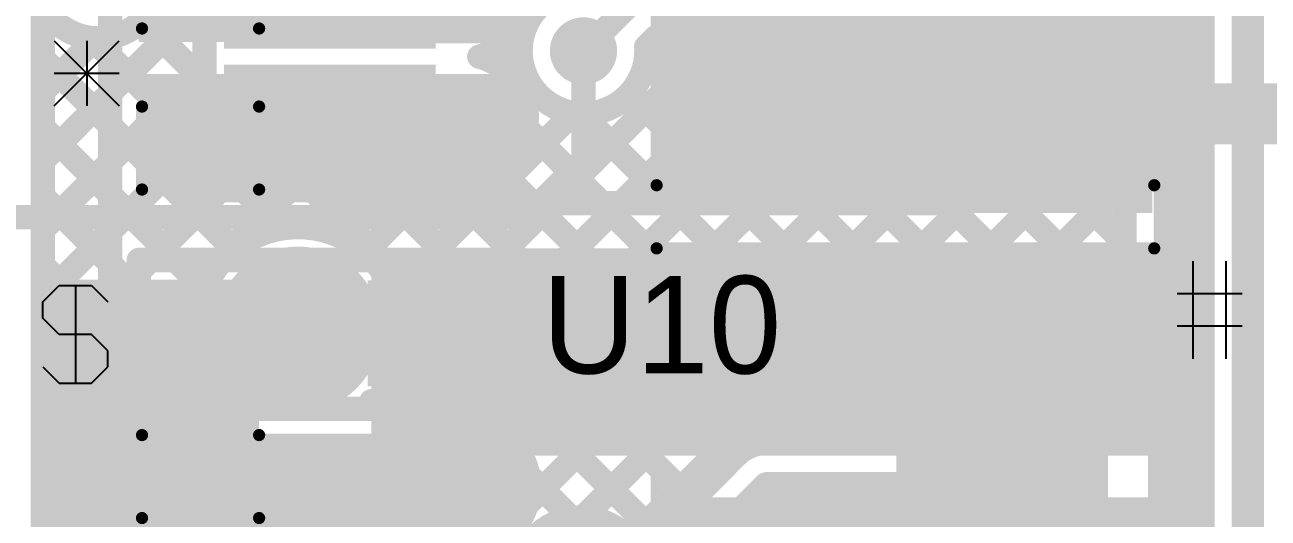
# Model space of a CAD drawing. Header units: millimetres. Extents: x 0.78 to 3.29, y 2.96 to 5.31.
# Drawn here: x 2.093 to 2.603, y 4.528 to 4.73 of the extents above; entities that cross this region are included whole.
import ezdxf

# ---------------------------------------------------------------- set-up
doc = ezdxf.new("R2010")
doc.units = ezdxf.units.MM
doc.header["$MEASUREMENT"] = 0
for name, color, linetype in [('BottomLayer', 5, 'Continuous'), ('BottomOverlay', 54, 'Continuous'), ('BottomPaste', 16, 'Continuous'), ('BottomSolder', 6, 'Continuous'), ('MultiLayer', 9, 'Continuous'), ('TopLayer', 1, 'Continuous'), ('TopOverlay', 2, 'Continuous'), ('TopPaste', 8, 'Continuous'), ('TopSolder', 216, 'Continuous'), ('ViaHoleLayer', 16, 'Continuous')]:
    doc.layers.add(name, color=color, linetype=linetype)

# ---------------------------------------------------------------- blocks, each defined once
blk = doc.blocks.new('R__1218_B_1')
at = {"layer": 'BottomLayer'}
for points in [[(-0.07913, -0.09488), (-0.03622, -0.09488), (-0.07913, 0.09488), (-0.03622, 0.09488)], [(0.03622, -0.09488), (0.07913, -0.09488), (0.03622, 0.09488), (0.07913, 0.09488)]]:
    blk.add_solid(points, dxfattribs=at)
at = {"layer": 'BottomOverlay', "const_width": 0.005}
for points in [[(0.087, 0.102), (-0.087, 0.102)], [(-0.087, -0.102), (-0.087, 0.102)], [(0.087, -0.102), (0.087, 0.102)], [(0.087, -0.102), (-0.087, -0.102)]]:
    blk.add_lwpolyline(points, dxfattribs=at)
at = {"layer": 'BottomOverlay', "const_width": 0.0025}
for points in [[(-0.08825, 0.102, 1), (-0.08575, 0.102, 1)], [(-0.08825, 0.102, 1), (-0.08575, 0.102, 1)], [(0.08575, 0.102, 1), (0.08825, 0.102, 1)], [(0.08575, 0.102, 1), (0.08825, 0.102, 1)], [(-0.08825, -0.102, 1), (-0.08575, -0.102, 1)], [(-0.08825, -0.102, 1), (-0.08575, -0.102, 1)], [(0.08575, -0.102, 1), (0.08825, -0.102, 1)], [(0.08575, -0.102, 1), (0.08825, -0.102, 1)]]:
    blk.add_lwpolyline(points, format="xyb", close=True, dxfattribs=at)
at = {"layer": 'BottomPaste'}
for points in [[(-0.07913, -0.09488), (-0.03622, -0.09488), (-0.07913, 0.09488), (-0.03622, 0.09488)], [(0.03622, -0.09488), (0.07913, -0.09488), (0.03622, 0.09488), (0.07913, 0.09488)]]:
    blk.add_solid(points, dxfattribs=at)
at = {"layer": 'BottomSolder'}
for points in [[(-0.08313, -0.09888), (-0.03222, -0.09888), (-0.08313, 0.09888), (-0.03222, 0.09888)], [(0.03222, -0.09888), (0.08313, -0.09888), (0.03222, 0.09888), (0.08313, 0.09888)]]:
    blk.add_solid(points, dxfattribs=at)
blk = doc.blocks.new('R__1218_B_2')
at = {"layer": 'BottomLayer'}
for points in [[(-0.07913, -0.09488), (-0.03622, -0.09488), (-0.07913, 0.09488), (-0.03622, 0.09488)], [(0.03622, -0.09488), (0.07913, -0.09488), (0.03622, 0.09488), (0.07913, 0.09488)]]:
    blk.add_solid(points, dxfattribs=at)
at = {"layer": 'BottomOverlay', "const_width": 0.005}
for points in [[(0.087, 0.102), (-0.087, 0.102)], [(-0.087, -0.102), (-0.087, 0.102)], [(0.087, -0.102), (0.087, 0.102)], [(0.087, -0.102), (-0.087, -0.102)]]:
    blk.add_lwpolyline(points, dxfattribs=at)
at = {"layer": 'BottomOverlay', "const_width": 0.0025}
for points in [[(-0.08825, 0.102, 1), (-0.08575, 0.102, 1)], [(-0.08825, 0.102, 1), (-0.08575, 0.102, 1)], [(0.08575, 0.102, 1), (0.08825, 0.102, 1)], [(0.08575, 0.102, 1), (0.08825, 0.102, 1)], [(-0.08825, -0.102, 1), (-0.08575, -0.102, 1)], [(-0.08825, -0.102, 1), (-0.08575, -0.102, 1)], [(0.08575, -0.102, 1), (0.08825, -0.102, 1)], [(0.08575, -0.102, 1), (0.08825, -0.102, 1)]]:
    blk.add_lwpolyline(points, format="xyb", close=True, dxfattribs=at)
at = {"layer": 'BottomPaste'}
for points in [[(-0.07913, -0.09488), (-0.03622, -0.09488), (-0.07913, 0.09488), (-0.03622, 0.09488)], [(0.03622, -0.09488), (0.07913, -0.09488), (0.03622, 0.09488), (0.07913, 0.09488)]]:
    blk.add_solid(points, dxfattribs=at)
at = {"layer": 'BottomSolder'}
for points in [[(-0.08313, -0.09888), (-0.03222, -0.09888), (-0.08313, 0.09888), (-0.03222, 0.09888)], [(0.03222, -0.09888), (0.08313, -0.09888), (0.03222, 0.09888), (0.08313, 0.09888)]]:
    blk.add_solid(points, dxfattribs=at)
blk = doc.blocks.new('MM3Z3V3B_B_20')
at = {"layer": 'BottomLayer'}
for points in [[(-0.06201, -0.01772), (-0.02657, -0.01772), (-0.06201, 0.01772), (-0.02657, 0.01772)], [(0.02657, -0.01772), (0.06201, -0.01772), (0.02657, 0.01772), (0.06201, 0.01772)]]:
    blk.add_solid(points, dxfattribs=at)
at = {"layer": 'BottomOverlay', "const_width": 0.01}
for points in [[(-0.07129, 0.03), (0.06471, 0.03)], [(-0.07129, -0.031), (-0.07129, 0.03)], [(-0.07129, -0.031), (0.06471, -0.031)]]:
    blk.add_lwpolyline(points, dxfattribs=at)
at = {"layer": 'BottomOverlay', "const_width": 0.005}
for points in [[(-0.07379, 0.03, 1), (-0.06879, 0.03, 1)], [(-0.07379, 0.03, 1), (-0.06879, 0.03, 1)], [(0.06221, 0.03, 1), (0.06721, 0.03, 1)], [(-0.07379, -0.031, 1), (-0.06879, -0.031, 1)], [(-0.07379, -0.031, 1), (-0.06879, -0.031, 1)], [(0.06221, -0.031, 1), (0.06721, -0.031, 1)]]:
    blk.add_lwpolyline(points, format="xyb", close=True, dxfattribs=at)
at = {"layer": 'BottomOverlay'}
for points in [[(0.05471, 0.022), (0.08471, 0.022), (0.05471, 0.035), (0.08471, 0.035)], [(0.06671, -0.027), (0.08471, -0.027), (0.06671, 0.032), (0.08471, 0.032)], [(0.05471, -0.036), (0.08471, -0.036), (0.05471, -0.022), (0.08471, -0.022)]]:
    blk.add_solid(points, dxfattribs=at)
at = {"layer": 'BottomPaste'}
for points in [[(-0.06201, -0.01772), (-0.02657, -0.01772), (-0.06201, 0.01772), (-0.02657, 0.01772)], [(0.02657, -0.01772), (0.06201, -0.01772), (0.02657, 0.01772), (0.06201, 0.01772)]]:
    blk.add_solid(points, dxfattribs=at)
at = {"layer": 'BottomSolder'}
for points in [[(-0.06601, -0.02172), (-0.02257, -0.02172), (-0.06601, 0.02172), (-0.02257, 0.02172)], [(0.02257, -0.02172), (0.06601, -0.02172), (0.02257, 0.02172), (0.06601, 0.02172)]]:
    blk.add_solid(points, dxfattribs=at)
blk = doc.blocks.new('R__0603_B_23')
at = {"layer": 'BottomLayer'}
for points in [[(-0.045, 0.0175), (-0.045, -0.0175), (-0.015, 0.0175), (-0.015, -0.0175)], [(0.015, 0.0175), (0.015, -0.0175), (0.045, 0.0175), (0.045, -0.0175)]]:
    blk.add_solid(points, dxfattribs=at)
at = {"layer": 'BottomOverlay', "const_width": 0.005}
for points in [[(-0.05, 0.024), (-0.016, 0.024)], [(-0.05, 0.024), (-0.05, -0.024)], [(0.016, 0.024), (0.05, 0.024)], [(0.05, 0.024), (0.05, -0.024)], [(-0.05, -0.024), (-0.016, -0.024)], [(0.016, -0.024), (0.05, -0.024)]]:
    blk.add_lwpolyline(points, dxfattribs=at)
at = {"layer": 'BottomOverlay', "const_width": 0.0025}
for points in [[(-0.05125, 0.024, 1), (-0.04875, 0.024, 1)], [(-0.05125, 0.024, 1), (-0.04875, 0.024, 1)], [(-0.01725, 0.024, 1), (-0.01475, 0.024, 1)], [(0.01475, 0.024, 1), (0.01725, 0.024, 1)], [(0.04875, 0.024, 1), (0.05125, 0.024, 1)], [(0.04875, 0.024, 1), (0.05125, 0.024, 1)], [(-0.05125, -0.024, 1), (-0.04875, -0.024, 1)], [(-0.05125, -0.024, 1), (-0.04875, -0.024, 1)], [(-0.01725, -0.024, 1), (-0.01475, -0.024, 1)], [(0.01475, -0.024, 1), (0.01725, -0.024, 1)], [(0.04875, -0.024, 1), (0.05125, -0.024, 1)], [(0.04875, -0.024, 1), (0.05125, -0.024, 1)]]:
    blk.add_lwpolyline(points, format="xyb", close=True, dxfattribs=at)
at = {"layer": 'BottomPaste'}
for points in [[(-0.045, 0.0175), (-0.045, -0.0175), (-0.015, 0.0175), (-0.015, -0.0175)], [(0.015, 0.0175), (0.015, -0.0175), (0.045, 0.0175), (0.045, -0.0175)]]:
    blk.add_solid(points, dxfattribs=at)
at = {"layer": 'BottomSolder'}
for points in [[(-0.049, 0.0215), (-0.049, -0.0215), (-0.011, 0.0215), (-0.011, -0.0215)], [(0.011, 0.0215), (0.011, -0.0215), (0.049, 0.0215), (0.049, -0.0215)]]:
    blk.add_solid(points, dxfattribs=at)
blk = doc.blocks.new('S______34')
at = {"layer": 'TopLayer', "const_width": 0.03}
blk.add_lwpolyline([(-0.015, 0, 1), (0.015, 0, 1)], format="xyb", close=True, dxfattribs=at)
at = {"layer": 'TopPaste', "const_width": 0.03}
blk.add_lwpolyline([(-0.015, 0, 1), (0.015, 0, 1)], format="xyb", close=True, dxfattribs=at)
at = {"layer": 'TopSolder', "const_width": 0.034}
blk.add_lwpolyline([(-0.017, 0, 1), (0.017, 0, 1)], format="xyb", close=True, dxfattribs=at)
blk = doc.blocks.new('PS2801C_1_F3_A_45')
at = {"layer": 'TopLayer'}
for points in [[(-0.03937, -0.01772), (0.03937, -0.01772), (-0.03937, 0.01772), (0.03937, 0.01772)], [(0.23622, -0.01772), (0.31496, -0.01772), (0.23622, 0.01772), (0.31496, 0.01772)], [(-0.03937, -0.06772), (0.03937, -0.06772), (-0.03937, -0.03228), (0.03937, -0.03228)], [(0.23622, -0.06772), (0.31496, -0.06772), (0.23622, -0.03228), (0.31496, -0.03228)]]:
    blk.add_solid(points, dxfattribs=at)
at = {"layer": 'TopOverlay', "const_width": 0.01}
for points in [[(0.017, 0.035), (0.259, 0.035)], [(0.017, -0.085), (0.259, -0.085)]]:
    blk.add_lwpolyline(points, dxfattribs=at)
at = {"layer": 'TopOverlay'}
for points, const_width in [([(0.0145, 0.035, 1), (0.0195, 0.035, 1)], 0.005), ([(0.2565, 0.035, 1), (0.2615, 0.035, 1)], 0.005), ([(-0.05494, -0.00121, 1), (-0.06909, -0.00121, 1)], 0.01575), ([(-0.07302, -0.00121, 1), (-0.06515, -0.00121, 1)], 0.00787), ([(-0.05888, -0.00121, 1), (-0.05101, -0.00121, 1)], 0.00787), ([(0.0145, -0.085, 1), (0.0195, -0.085, 1)], 0.005), ([(0.2565, -0.085, 1), (0.2615, -0.085, 1)], 0.005)]:
    blk.add_lwpolyline(points, format="xyb", close=True, dxfattribs=dict(at, const_width=const_width))
at = {"layer": 'TopPaste'}
for points in [[(-0.03937, -0.01772), (0.03937, -0.01772), (-0.03937, 0.01772), (0.03937, 0.01772)], [(0.23622, -0.01772), (0.31496, -0.01772), (0.23622, 0.01772), (0.31496, 0.01772)], [(-0.03937, -0.06772), (0.03937, -0.06772), (-0.03937, -0.03228), (0.03937, -0.03228)], [(0.23622, -0.06772), (0.31496, -0.06772), (0.23622, -0.03228), (0.31496, -0.03228)]]:
    blk.add_solid(points, dxfattribs=at)
at = {"layer": 'TopSolder'}
for points in [[(-0.04337, -0.02172), (0.04337, -0.02172), (-0.04337, 0.02172), (0.04337, 0.02172)], [(0.23222, -0.02172), (0.31896, -0.02172), (0.23222, 0.02172), (0.31896, 0.02172)], [(-0.04337, -0.07172), (0.04337, -0.07172), (-0.04337, -0.02828), (0.04337, -0.02828)], [(0.23222, -0.07172), (0.31896, -0.07172), (0.23222, -0.02828), (0.31896, -0.02828)]]:
    blk.add_solid(points, dxfattribs=at)
blk = doc.blocks.new('PS2801C_1_F3_A_46')
at = {"layer": 'TopLayer'}
for points in [[(-0.03937, -0.01772), (0.03937, -0.01772), (-0.03937, 0.01772), (0.03937, 0.01772)], [(0.23622, -0.01772), (0.31496, -0.01772), (0.23622, 0.01772), (0.31496, 0.01772)], [(-0.03937, -0.06772), (0.03937, -0.06772), (-0.03937, -0.03228), (0.03937, -0.03228)], [(0.23622, -0.06772), (0.31496, -0.06772), (0.23622, -0.03228), (0.31496, -0.03228)]]:
    blk.add_solid(points, dxfattribs=at)
at = {"layer": 'TopOverlay', "const_width": 0.01}
for points in [[(0.017, 0.035), (0.259, 0.035)], [(0.017, -0.085), (0.259, -0.085)]]:
    blk.add_lwpolyline(points, dxfattribs=at)
at = {"layer": 'TopOverlay'}
for points, const_width in [([(0.0145, 0.035, 1), (0.0195, 0.035, 1)], 0.005), ([(0.2565, 0.035, 1), (0.2615, 0.035, 1)], 0.005), ([(-0.05494, 0.00013, 1), (-0.06909, 0.00013, 1)], 0.01575), ([(-0.07302, 0.00013, 1), (-0.06515, 0.00013, 1)], 0.00787), ([(-0.05888, 0.00013, 1), (-0.05101, 0.00013, 1)], 0.00787), ([(0.0145, -0.085, 1), (0.0195, -0.085, 1)], 0.005), ([(0.2565, -0.085, 1), (0.2615, -0.085, 1)], 0.005)]:
    blk.add_lwpolyline(points, format="xyb", close=True, dxfattribs=dict(at, const_width=const_width))
at = {"layer": 'TopPaste'}
for points in [[(-0.03937, -0.01772), (0.03937, -0.01772), (-0.03937, 0.01772), (0.03937, 0.01772)], [(0.23622, -0.01772), (0.31496, -0.01772), (0.23622, 0.01772), (0.31496, 0.01772)], [(-0.03937, -0.06772), (0.03937, -0.06772), (-0.03937, -0.03228), (0.03937, -0.03228)], [(0.23622, -0.06772), (0.31496, -0.06772), (0.23622, -0.03228), (0.31496, -0.03228)]]:
    blk.add_solid(points, dxfattribs=at)
at = {"layer": 'TopSolder'}
for points in [[(-0.04337, -0.02172), (0.04337, -0.02172), (-0.04337, 0.02172), (0.04337, 0.02172)], [(0.23222, -0.02172), (0.31896, -0.02172), (0.23222, 0.02172), (0.31896, 0.02172)], [(-0.04337, -0.07172), (0.04337, -0.07172), (-0.04337, -0.02828), (0.04337, -0.02828)], [(0.23222, -0.07172), (0.31896, -0.07172), (0.23222, -0.02828), (0.31896, -0.02828)]]:
    blk.add_solid(points, dxfattribs=at)
blk = doc.blocks.new('R__0603_B_74')
at = {"layer": 'BottomLayer'}
for points in [[(-0.045, 0.0175), (-0.045, -0.0175), (-0.015, 0.0175), (-0.015, -0.0175)], [(0.015, 0.0175), (0.015, -0.0175), (0.045, 0.0175), (0.045, -0.0175)]]:
    blk.add_solid(points, dxfattribs=at)
at = {"layer": 'BottomOverlay', "const_width": 0.005}
for points in [[(-0.05, 0.024), (-0.016, 0.024)], [(-0.05, 0.024), (-0.05, -0.024)], [(0.016, 0.024), (0.05, 0.024)], [(0.05, 0.024), (0.05, -0.024)], [(-0.05, -0.024), (-0.016, -0.024)], [(0.016, -0.024), (0.05, -0.024)]]:
    blk.add_lwpolyline(points, dxfattribs=at)
at = {"layer": 'BottomOverlay', "const_width": 0.0025}
for points in [[(-0.05125, 0.024, 1), (-0.04875, 0.024, 1)], [(-0.05125, 0.024, 1), (-0.04875, 0.024, 1)], [(-0.01725, 0.024, 1), (-0.01475, 0.024, 1)], [(0.01475, 0.024, 1), (0.01725, 0.024, 1)], [(0.04875, 0.024, 1), (0.05125, 0.024, 1)], [(0.04875, 0.024, 1), (0.05125, 0.024, 1)], [(-0.05125, -0.024, 1), (-0.04875, -0.024, 1)], [(-0.05125, -0.024, 1), (-0.04875, -0.024, 1)], [(-0.01725, -0.024, 1), (-0.01475, -0.024, 1)], [(0.01475, -0.024, 1), (0.01725, -0.024, 1)], [(0.04875, -0.024, 1), (0.05125, -0.024, 1)], [(0.04875, -0.024, 1), (0.05125, -0.024, 1)]]:
    blk.add_lwpolyline(points, format="xyb", close=True, dxfattribs=at)
at = {"layer": 'BottomPaste'}
for points in [[(-0.045, 0.0175), (-0.045, -0.0175), (-0.015, 0.0175), (-0.015, -0.0175)], [(0.015, 0.0175), (0.015, -0.0175), (0.045, 0.0175), (0.045, -0.0175)]]:
    blk.add_solid(points, dxfattribs=at)
at = {"layer": 'BottomSolder'}
for points in [[(-0.049, 0.0215), (-0.049, -0.0215), (-0.011, 0.0215), (-0.011, -0.0215)], [(0.011, 0.0215), (0.011, -0.0215), (0.049, 0.0215), (0.049, -0.0215)]]:
    blk.add_solid(points, dxfattribs=at)

msp = doc.modelspace()

# ---------------------------------------------------------------- linework, layer by layer
at = {"layer": 'BottomLayer'}
for points, const_width in [([(2.26611, 4.74181, 1), (2.27989, 4.74181, 1)], 0.01378), ([(2.31511, 4.71918, 1), (2.32889, 4.71918, 1)], 0.01378), ([(2.3195, 4.71918, 1), (2.3245, 4.71918, 1)], 0.005), ([(2.26611, 4.69181, 1), (2.27989, 4.69181, 1)], 0.01378), ([(2.44775, 4.69345, 1), (2.46025, 4.69345, 1)], 0.0125), ([(2.3195, 4.67466, 1), (2.3245, 4.67466, 1)], 0.005), ([(2.3195, 4.67466, 1), (2.3245, 4.67466, 1)], 0.005), ([(2.29584, 4.651, 1), (2.30084, 4.651, 1)], 0.005), ([(2.29584, 4.651, 1), (2.30084, 4.651, 1)], 0.005), ([(2.12925, 4.6035, 1), (2.14175, 4.6035, 1)], 0.0125), ([(2.12925, 4.6035, 1), (2.14175, 4.6035, 1)], 0.0125), ([(2.16046, 4.6035, 1), (2.17296, 4.6035, 1)], 0.0125), ([(2.10403, 4.57828, 1), (2.11653, 4.57828, 1)], 0.0125), ([(2.10403, 4.57828, 1), (2.11653, 4.57828, 1)], 0.0125), ([(2.26711, 4.54062, 1), (2.28089, 4.54062, 1)], 0.01378)]:
    msp.add_lwpolyline(points, format="xyb", close=True, dxfattribs=dict(at, const_width=const_width))
for points, const_width in [([(2.322, 4.67466), (2.322, 4.71918)], 0.01), ([(2.454, 4.69345), (2.61905, 4.69345)], 0.025), ([(2.29834, 4.651), (2.322, 4.67466)], 0.01), ([(2.059, 4.651), (2.29834, 4.651)], 0.01), ([(2.11028, 4.57828), (2.1355, 4.6035)], 0.025), ([(2.1355, 4.6035), (2.16671, 4.6035)], 0.025), ([(2.11028, 3.25437), (2.11028, 4.57828)], 0.025)]:
    msp.add_lwpolyline(points, dxfattribs=dict(at, const_width=const_width))
for points in [[(2.13971, 4.72289), (2.18902, 4.72289), (2.13971, 4.83589), (2.18902, 4.83589)], [(2.234, 4.72231), (2.294, 4.72231), (2.234, 4.83469), (2.294, 4.83469)], [(2.35125, 4.65281), (2.55525, 4.65281), (2.35125, 4.73581), (2.55525, 4.73581)], [(2.14, 4.66463), (2.295, 4.66463), (2.14, 4.70975), (2.295, 4.70975)], [(2.235, 4.52113), (2.295, 4.52113), (2.235, 4.6335), (2.295, 4.6335)], [(2.23602, 4.55325), (2.557, 4.55325), (2.23602, 4.63825), (2.557, 4.63825)], [(2.097, 4.522), (2.18902, 4.522), (2.097, 4.6255), (2.18902, 4.6255)], [(2.35, 4.4533), (2.554, 4.4533), (2.35, 4.5363), (2.554, 4.5363)]]:
    msp.add_solid(points, dxfattribs=at)
at = {"layer": 'BottomOverlay'}
for p, q in [((2.105, 4.69668), (2.13166, 4.72334)), ((2.105, 4.72334), (2.13166, 4.69668)), ((2.11833, 4.72334), (2.11833, 4.69668)), ((2.105, 4.71001), (2.13166, 4.71001)), ((2.57201, 4.59301), (2.57201, 4.633)), ((2.58534, 4.633), (2.58534, 4.59301)), ((2.10037, 4.61632), (2.10703, 4.62299)), ((2.10703, 4.62299), (2.12036, 4.62299)), ((2.1137, 4.62299), (2.1137, 4.583)), ((2.12036, 4.62299), (2.12703, 4.61632)), ((2.592, 4.61967), (2.56534, 4.61967)), ((2.10037, 4.60966), (2.10037, 4.61632)), ((2.10703, 4.60299), (2.10037, 4.60966)), ((2.12036, 4.60299), (2.10703, 4.60299)), ((2.12703, 4.59633), (2.12036, 4.60299)), ((2.57201, 4.60634), (2.56534, 4.60634)), ((2.592, 4.60634), (2.57201, 4.60634)), ((2.12703, 4.58966), (2.12703, 4.59633)), ((2.10037, 4.58966), (2.10703, 4.583)), ((2.12036, 4.583), (2.12703, 4.58966)), ((2.10703, 4.583), (2.12036, 4.583))]:
    msp.add_line(p, q, dxfattribs=at)
at = {"layer": 'MultiLayer', "const_width": 0.01378}
for points in [[(2.26611, 4.74181, 1), (2.27989, 4.74181, 1)], [(2.31511, 4.71918, 1), (2.32889, 4.71918, 1)], [(2.26611, 4.69181, 1), (2.27989, 4.69181, 1)], [(2.26711, 4.54062, 1), (2.28089, 4.54062, 1)]]:
    msp.add_lwpolyline(points, format="xyb", close=True, dxfattribs=at)
at = {"layer": 'TopLayer'}
for points, const_width in [([(2.56826, 4.66977), (2.56826, 4.87274)], 0.025), ([(2.59276, 4.66977), (2.59276, 4.87274)], 0.01), ([(2.596, 3.466), (2.596, 4.798)], 0.01), ([(2.16664, 4.72153), (2.16664, 4.77153)], 0.01), ([(2.14864, 4.75272), (2.16664, 4.73472)], 0.01), ([(2.10037, 4.67424), (2.16664, 4.74051)], 0.01), ([(2.322, 4.71918), (2.34463, 4.74181)], 0.01), ([(2.10037, 4.70272), (2.10037, 4.73773)], 0.01), ([(2.10037, 4.73081), (2.10317, 4.73361)], 0.01), ([(2.14123, 4.73185), (2.16664, 4.70644)], 0.01), ([(2.29249, 4.72494), (2.29975, 4.7322)], 0.01), ([(2.59276, 4.73287), (2.596, 4.72963)], 0.01), ([(2.10037, 4.70252), (2.12216, 4.72431)], 0.01), ([(2.12036, 4.72443), (2.16664, 4.67815)], 0.01), ([(2.16664, 4.7121), (2.16664, 4.72153)], 0.01), ([(2.16664, 4.7121), (2.16664, 4.72153)], 0.01), ([(2.26576, 4.61335), (2.37722, 4.72481)], 0.01), ([(2.2799, 4.59921), (2.4055, 4.72481)], 0.01), ([(2.28309, 4.71554), (2.28987, 4.72232)], 0.01), ([(2.29107, 4.72343), (2.29624, 4.71826)], 0.01), ([(2.29304, 4.58407), (2.43379, 4.72481)], 0.01), ([(2.34772, 4.72086), (2.35168, 4.72481)], 0.01), ([(2.34897, 4.7221), (2.50073, 4.57034)], 0.01), ([(2.35168, 4.72481), (2.44223, 4.72481)], 0.01), ([(2.37454, 4.72481), (2.43923, 4.66012)], 0.01), ([(2.40283, 4.72481), (2.43923, 4.68841)], 0.01), ([(2.43111, 4.72481), (2.43923, 4.71669)], 0.01), ([(2.43923, 4.6591), (2.43923, 4.72453)], 0.01), ([(2.10037, 4.71614), (2.17874, 4.63777)], 0.01), ([(2.59276, 4.71408), (2.596, 4.71732)], 0.01), ([(2.10037, 4.64596), (2.16664, 4.71223)], 0.01), ([(2.16664, 4.6621), (2.16664, 4.7121)], 0.01), ([(2.29702, 4.70118), (2.30062, 4.70478)], 0.01), ([(2.10037, 4.69328), (2.10037, 4.70272)], 0.01), ([(2.10037, 4.69328), (2.10037, 4.70272)], 0.01), ([(2.295, 4.55774), (2.43923, 4.70197)], 0.01), ([(2.34101, 4.70177), (2.47244, 4.57034)], 0.01), ([(2.59276, 4.70459), (2.596, 4.70134)], 0.01), ([(2.21802, 4.69181), (2.273, 4.69181)], 0.02), ([(2.49361, 4.69181), (2.54622, 4.69181)], 0.025), ([(2.54622, 4.69181), (2.56826, 4.66977)], 0.025), ([(2.10037, 4.65272), (2.10037, 4.69328)], 0.01), ([(2.24998, 4.62586), (2.31785, 4.69373)], 0.01), ([(2.32109, 4.69341), (2.44416, 4.57034)], 0.01), ([(2.44423, 4.69181), (2.49361, 4.69181)], 0.01), ([(2.49361, 4.6641), (2.49361, 4.69181)], 0.01), ([(2.10037, 4.68786), (2.16648, 4.62174)], 0.01), ([(2.29846, 4.68776), (2.42759, 4.55862)], 0.01), ([(2.59276, 4.68579), (2.596, 4.68904)], 0.01), ([(2.10037, 4.61767), (2.16664, 4.68394)], 0.01), ([(2.56826, 4.46859), (2.56826, 4.66977)], 0.025), ([(2.59276, 4.6763), (2.596, 4.67306)], 0.01), ([(2.28746, 4.67047), (2.39931, 4.55862)], 0.01), ([(2.29866, 4.53312), (2.43923, 4.67369)], 0.01), ([(2.59276, 4.46859), (2.59276, 4.66977)], 0.01), ([(2.26939, 4.6621), (2.26939, 4.66629)], 0.01), ([(2.10037, 4.58939), (2.17308, 4.6621)], 0.01), ([(2.10037, 4.5611), (2.20136, 4.6621)], 0.01), ([(2.10037, 4.65957), (2.16399, 4.59596)], 0.01), ([(2.16664, 4.6621), (2.26939, 4.6621)], 0.01), ([(2.1827, 4.6621), (2.19833, 4.64647)], 0.01), ([(2.21098, 4.6621), (2.24633, 4.62675)], 0.01), ([(2.21365, 4.6461), (2.22965, 4.6621)], 0.01), ([(2.23254, 4.63671), (2.25793, 4.6621)], 0.01), ([(2.23927, 4.6621), (2.36631, 4.53506)], 0.01), ([(2.26755, 4.6621), (2.38045, 4.5492)], 0.01), ([(2.32176, 4.52793), (2.45292, 4.6591)], 0.01), ([(2.34079, 4.51868), (2.48121, 4.6591)], 0.01), ([(2.40902, 4.55862), (2.50949, 4.6591)], 0.01), ([(2.43923, 4.6591), (2.54376, 4.6591)], 0.01), ([(2.44026, 4.6591), (2.52901, 4.57034)], 0.01), ([(2.44902, 4.57034), (2.53777, 4.6591)], 0.01), ([(2.46854, 4.6591), (2.54376, 4.58388)], 0.01), ([(2.49683, 4.6591), (2.54376, 4.61216)], 0.01), ([(2.52511, 4.6591), (2.54376, 4.64045)], 0.01), ([(2.54376, 4.57034), (2.54376, 4.6591)], 0.01), ([(2.59276, 4.65751), (2.596, 4.66075)], 0.01), ([(2.10037, 4.64328), (2.10037, 4.65272)], 0.01), ([(2.10037, 4.64328), (2.10037, 4.65272)], 0.01), ([(2.59276, 4.64802), (2.596, 4.64477)], 0.01), ([(2.10037, 4.60272), (2.10037, 4.64328)], 0.01), ([(2.4773, 4.57034), (2.54376, 4.63679)], 0.01), ([(2.10037, 4.63129), (2.16664, 4.56502)], 0.01), ([(2.59276, 4.62923), (2.596, 4.63247)], 0.01), ([(2.2586, 4.62052), (2.28852, 4.5906)], 0.01), ([(2.59276, 4.61973), (2.596, 4.61649)], 0.01), ([(2.205, 4.605), (2.243, 4.605)], 0.02), ([(2.243, 4.605), (2.273, 4.575)], 0.02), ([(2.50559, 4.57034), (2.54376, 4.60851)], 0.01), ([(2.10037, 4.603), (2.16664, 4.53673)], 0.01), ([(2.10037, 4.59328), (2.10037, 4.60272)], 0.01), ([(2.10037, 4.59328), (2.10037, 4.60272)], 0.01), ([(2.59276, 4.60094), (2.596, 4.60418)], 0.01), ([(2.10037, 4.53282), (2.1639, 4.59635)], 0.01), ([(2.10037, 4.55272), (2.10037, 4.59328)], 0.01), ([(2.59276, 4.59145), (2.596, 4.58821)], 0.01), ([(2.10037, 4.50453), (2.17329, 4.57746)], 0.01), ([(2.273, 4.54062), (2.273, 4.575)], 0.02), ([(2.29475, 4.57833), (2.35216, 4.52091)], 0.01), ([(2.53387, 4.57034), (2.54376, 4.58023)], 0.01), ([(2.10037, 4.57472), (2.16664, 4.50845)], 0.01), ([(2.295, 4.55558), (2.295, 4.575)], 0.01), ([(2.59276, 4.57266), (2.596, 4.5759)], 0.01), ([(2.59276, 4.57266), (2.596, 4.5759)], 0.01), ([(2.16664, 4.57034), (2.18128, 4.57034)], 0.01), ([(2.16664, 4.52034), (2.16664, 4.57034)], 0.01), ([(2.44223, 4.57034), (2.54376, 4.57034)], 0.01), ([(2.44223, 4.55862), (2.44223, 4.57034)], 0.01), ([(2.44223, 4.56355), (2.44902, 4.57034)], 0.01), ([(2.4373, 4.55862), (2.44223, 4.56355)], 0.01), ([(2.59276, 4.56316), (2.596, 4.55992)], 0.01), ([(2.39733, 4.55862), (2.44223, 4.55862)], 0.01), ([(2.10037, 4.54328), (2.10037, 4.55272)], 0.01), ([(2.10037, 4.54328), (2.10037, 4.55272)], 0.01), ([(2.34435, 4.5131), (2.38458, 4.55333)], 0.01), ([(2.59276, 4.54437), (2.596, 4.54761)], 0.01), ([(2.10037, 4.54643), (2.16664, 4.48016)], 0.01), ([(2.10037, 4.50272), (2.10037, 4.54328)], 0.01), ([(2.10037, 4.47625), (2.16664, 4.54252)], 0.01), ([(2.21802, 4.54062), (2.273, 4.54062)], 0.02), ([(2.29932, 4.54548), (2.31714, 4.52766)], 0.01), ([(2.302, 4.44529), (2.39733, 4.54062)], 0.012), ([(2.39733, 4.54062), (2.49361, 4.54062)], 0.012), ([(2.59276, 4.53488), (2.596, 4.53164)], 0.01), ([(2.29315, 4.52336), (2.29975, 4.51676)], 0.01)]:
    msp.add_lwpolyline(points, dxfattribs=dict(at, const_width=const_width))
for points, const_width in [([(2.26611, 4.74181, 1), (2.27989, 4.74181, 1)], 0.01378), ([(2.09787, 4.73081, 1), (2.10287, 4.73081, 1)], 0.005), ([(2.10067, 4.73361, 1), (2.10567, 4.73361, 1)], 0.005), ([(2.13873, 4.73185, 1), (2.14373, 4.73185, 1)], 0.005), ([(2.16414, 4.73472, 1), (2.16914, 4.73472, 1)], 0.005), ([(2.29725, 4.7322, 1), (2.30225, 4.7322, 1)], 0.005), ([(2.59026, 4.73287, 1), (2.59526, 4.73287, 1)], 0.005), ([(2.31511, 4.71918, 1), (2.32889, 4.71918, 1)], 0.01378), ([(2.5935, 4.72963, 1), (2.5985, 4.72963, 1)], 0.005), ([(2.11786, 4.72443, 1), (2.12286, 4.72443, 1)], 0.005), ([(2.11966, 4.72431, 1), (2.12466, 4.72431, 1)], 0.005), ([(2.16414, 4.72153, 1), (2.16914, 4.72153, 1)], 0.005), ([(2.16414, 4.72153, 1), (2.16914, 4.72153, 1)], 0.005), ([(2.16414, 4.72153, 1), (2.16914, 4.72153, 1)], 0.005), ([(2.28737, 4.72232, 1), (2.29237, 4.72232, 1)], 0.005), ([(2.28857, 4.72343, 1), (2.29357, 4.72343, 1)], 0.005), ([(2.28999, 4.72494, 1), (2.29499, 4.72494, 1)], 0.005), ([(2.34522, 4.72086, 1), (2.35022, 4.72086, 1)], 0.005), ([(2.34647, 4.7221, 1), (2.35147, 4.7221, 1)], 0.005), ([(2.34918, 4.72481, 1), (2.35418, 4.72481, 1)], 0.005), ([(2.34918, 4.72481, 1), (2.35418, 4.72481, 1)], 0.005), ([(2.37204, 4.72481, 1), (2.37704, 4.72481, 1)], 0.005), ([(2.37472, 4.72481, 1), (2.37972, 4.72481, 1)], 0.005), ([(2.40033, 4.72481, 1), (2.40533, 4.72481, 1)], 0.005), ([(2.403, 4.72481, 1), (2.408, 4.72481, 1)], 0.005), ([(2.42861, 4.72481, 1), (2.43361, 4.72481, 1)], 0.005), ([(2.43129, 4.72481, 1), (2.43629, 4.72481, 1)], 0.005), ([(2.43673, 4.72453, 1), (2.44173, 4.72453, 1)], 0.005), ([(2.43973, 4.72481, 1), (2.44473, 4.72481, 1)], 0.005), ([(2.09787, 4.71614, 1), (2.10287, 4.71614, 1)], 0.005), ([(2.27679, 4.71681, 1), (2.28179, 4.71681, 1)], 0.005), ([(2.27679, 4.71681, 1), (2.28179, 4.71681, 1)], 0.005), ([(2.28059, 4.71554, 1), (2.28559, 4.71554, 1)], 0.005), ([(2.29374, 4.71826, 1), (2.29874, 4.71826, 1)], 0.005), ([(2.3195, 4.71918, 1), (2.3245, 4.71918, 1)], 0.005), ([(2.34528, 4.71918, 1), (2.35028, 4.71918, 1)], 0.005), ([(2.43673, 4.71669, 1), (2.44173, 4.71669, 1)], 0.005), ([(2.5935, 4.71732, 1), (2.5985, 4.71732, 1)], 0.005), ([(2.16414, 4.71223, 1), (2.16914, 4.71223, 1)], 0.005), ([(2.16414, 4.7121, 1), (2.16914, 4.7121, 1)], 0.005), ([(2.16414, 4.7121, 1), (2.16914, 4.7121, 1)], 0.005), ([(2.16414, 4.7121, 1), (2.16914, 4.7121, 1)], 0.005), ([(2.59026, 4.71408, 1), (2.59526, 4.71408, 1)], 0.005), ([(2.16414, 4.70644, 1), (2.16914, 4.70644, 1)], 0.005), ([(2.29812, 4.70478, 1), (2.30312, 4.70478, 1)], 0.005), ([(2.09787, 4.70272, 1), (2.10287, 4.70272, 1)], 0.005), ([(2.09787, 4.70272, 1), (2.10287, 4.70272, 1)], 0.005), ([(2.09787, 4.70272, 1), (2.10287, 4.70272, 1)], 0.005), ([(2.09787, 4.70252, 1), (2.10287, 4.70252, 1)], 0.005), ([(2.26611, 4.69181, 1), (2.27989, 4.69181, 1)], 0.01378), ([(2.29452, 4.70118, 1), (2.29952, 4.70118, 1)], 0.005), ([(2.33851, 4.70177, 1), (2.34351, 4.70177, 1)], 0.005), ([(2.43673, 4.70197, 1), (2.44173, 4.70197, 1)], 0.005), ([(2.59026, 4.70459, 1), (2.59526, 4.70459, 1)], 0.005), ([(2.5935, 4.70134, 1), (2.5985, 4.70134, 1)], 0.005), ([(2.21302, 4.69181, 1), (2.22302, 4.69181, 1)], 0.01), ([(2.268, 4.69181, 1), (2.278, 4.69181, 1)], 0.01), ([(2.48736, 4.69181, 1), (2.49986, 4.69181, 1)], 0.0125), ([(2.53997, 4.69181, 1), (2.55247, 4.69181, 1)], 0.0125), ([(2.53997, 4.69181, 1), (2.55247, 4.69181, 1)], 0.0125), ([(2.09787, 4.69328, 1), (2.10287, 4.69328, 1)], 0.005), ([(2.09787, 4.69328, 1), (2.10287, 4.69328, 1)], 0.005), ([(2.09787, 4.69328, 1), (2.10287, 4.69328, 1)], 0.005), ([(2.29628, 4.69181, 1), (2.30128, 4.69181, 1)], 0.005), ([(2.29628, 4.69181, 1), (2.30128, 4.69181, 1)], 0.005), ([(2.31535, 4.69373, 1), (2.32035, 4.69373, 1)], 0.005), ([(2.31859, 4.69341, 1), (2.32359, 4.69341, 1)], 0.005), ([(2.44173, 4.69181, 1), (2.44673, 4.69181, 1)], 0.005), ([(2.49111, 4.69181, 1), (2.49611, 4.69181, 1)], 0.005), ([(2.49111, 4.69181, 1), (2.49611, 4.69181, 1)], 0.005), ([(2.09787, 4.68786, 1), (2.10287, 4.68786, 1)], 0.005), ([(2.29596, 4.68776, 1), (2.30096, 4.68776, 1)], 0.005), ([(2.43673, 4.68841, 1), (2.44173, 4.68841, 1)], 0.005), ([(2.59026, 4.68579, 1), (2.59526, 4.68579, 1)], 0.005), ([(2.5935, 4.68904, 1), (2.5985, 4.68904, 1)], 0.005), ([(2.16414, 4.68394, 1), (2.16914, 4.68394, 1)], 0.005), ([(2.09787, 4.67424, 1), (2.10287, 4.67424, 1)], 0.005), ([(2.16414, 4.67815, 1), (2.16914, 4.67815, 1)], 0.005), ([(2.56201, 4.66977, 1), (2.57451, 4.66977, 1)], 0.0125), ([(2.56201, 4.66977, 1), (2.57451, 4.66977, 1)], 0.0125), ([(2.56201, 4.66977, 1), (2.57451, 4.66977, 1)], 0.0125), ([(2.59026, 4.6763, 1), (2.59526, 4.6763, 1)], 0.005), ([(2.28496, 4.67047, 1), (2.28996, 4.67047, 1)], 0.005), ([(2.43673, 4.67369, 1), (2.44173, 4.67369, 1)], 0.005), ([(2.59026, 4.66977, 1), (2.59526, 4.66977, 1)], 0.005), ([(2.59026, 4.66977, 1), (2.59526, 4.66977, 1)], 0.005), ([(2.5935, 4.67306, 1), (2.5985, 4.67306, 1)], 0.005), ([(2.26689, 4.66629, 1), (2.27189, 4.66629, 1)], 0.005), ([(2.26689, 4.66629, 1), (2.27189, 4.66629, 1)], 0.005), ([(2.49111, 4.6641, 1), (2.49611, 4.6641, 1)], 0.005), ([(2.09787, 4.65957, 1), (2.10287, 4.65957, 1)], 0.005), ([(2.16414, 4.6621, 1), (2.16914, 4.6621, 1)], 0.005), ([(2.16414, 4.6621, 1), (2.16914, 4.6621, 1)], 0.005), ([(2.17058, 4.6621, 1), (2.17558, 4.6621, 1)], 0.005), ([(2.1802, 4.6621, 1), (2.1852, 4.6621, 1)], 0.005), ([(2.19886, 4.6621, 1), (2.20386, 4.6621, 1)], 0.005), ([(2.20848, 4.6621, 1), (2.21348, 4.6621, 1)], 0.005), ([(2.22715, 4.6621, 1), (2.23215, 4.6621, 1)], 0.005), ([(2.23677, 4.6621, 1), (2.24177, 4.6621, 1)], 0.005), ([(2.25543, 4.6621, 1), (2.26043, 4.6621, 1)], 0.005), ([(2.26505, 4.6621, 1), (2.27005, 4.6621, 1)], 0.005), ([(2.26689, 4.6621, 1), (2.27189, 4.6621, 1)], 0.005), ([(2.26689, 4.6621, 1), (2.27189, 4.6621, 1)], 0.005), ([(2.43673, 4.66012, 1), (2.44173, 4.66012, 1)], 0.005), ([(2.43673, 4.6591, 1), (2.44173, 4.6591, 1)], 0.005), ([(2.43673, 4.6591, 1), (2.44173, 4.6591, 1)], 0.005), ([(2.43776, 4.6591, 1), (2.44276, 4.6591, 1)], 0.005), ([(2.45042, 4.6591, 1), (2.45542, 4.6591, 1)], 0.005), ([(2.46604, 4.6591, 1), (2.47104, 4.6591, 1)], 0.005), ([(2.47871, 4.6591, 1), (2.48371, 4.6591, 1)], 0.005), ([(2.49433, 4.6591, 1), (2.49933, 4.6591, 1)], 0.005), ([(2.50699, 4.6591, 1), (2.51199, 4.6591, 1)], 0.005), ([(2.52261, 4.6591, 1), (2.52761, 4.6591, 1)], 0.005), ([(2.53527, 4.6591, 1), (2.54027, 4.6591, 1)], 0.005), ([(2.54126, 4.6591, 1), (2.54626, 4.6591, 1)], 0.005), ([(2.54126, 4.6591, 1), (2.54626, 4.6591, 1)], 0.005), ([(2.5935, 4.66075, 1), (2.5985, 4.66075, 1)], 0.005), ([(2.59026, 4.65751, 1), (2.59526, 4.65751, 1)], 0.005), ([(2.09787, 4.65272, 1), (2.10287, 4.65272, 1)], 0.005), ([(2.09787, 4.65272, 1), (2.10287, 4.65272, 1)], 0.005), ([(2.09787, 4.65272, 1), (2.10287, 4.65272, 1)], 0.005), ([(2.09787, 4.64596, 1), (2.10287, 4.64596, 1)], 0.005), ([(2.19583, 4.64647, 1), (2.20083, 4.64647, 1)], 0.005), ([(2.21115, 4.6461, 1), (2.21615, 4.6461, 1)], 0.005), ([(2.59026, 4.64802, 1), (2.59526, 4.64802, 1)], 0.005), ([(2.5935, 4.64477, 1), (2.5985, 4.64477, 1)], 0.005), ([(2.09787, 4.64328, 1), (2.10287, 4.64328, 1)], 0.005), ([(2.09787, 4.64328, 1), (2.10287, 4.64328, 1)], 0.005), ([(2.09787, 4.64328, 1), (2.10287, 4.64328, 1)], 0.005), ([(2.54126, 4.64045, 1), (2.54626, 4.64045, 1)], 0.005), ([(2.17624, 4.63777, 1), (2.18124, 4.63777, 1)], 0.005), ([(2.23004, 4.63671, 1), (2.23504, 4.63671, 1)], 0.005), ([(2.54126, 4.63679, 1), (2.54626, 4.63679, 1)], 0.005), ([(2.09787, 4.63129, 1), (2.10287, 4.63129, 1)], 0.005), ([(2.59026, 4.62923, 1), (2.59526, 4.62923, 1)], 0.005), ([(2.5935, 4.63247, 1), (2.5985, 4.63247, 1)], 0.005), ([(2.23828, 4.627, 1), (2.24328, 4.627, 1)], 0.005), ([(2.2405, 4.627, 1), (2.2455, 4.627, 1)], 0.005), ([(2.2405, 4.627, 1), (2.2455, 4.627, 1)], 0.005), ([(2.24383, 4.62675, 1), (2.24883, 4.62675, 1)], 0.005), ([(2.24748, 4.62586, 1), (2.25248, 4.62586, 1)], 0.005), ([(2.16398, 4.62174, 1), (2.16898, 4.62174, 1)], 0.005), ([(2.25606, 4.62056, 1), (2.26106, 4.62056, 1)], 0.005), ([(2.2561, 4.62052, 1), (2.2611, 4.62052, 1)], 0.005), ([(2.2561, 4.62052, 1), (2.2611, 4.62052, 1)], 0.005), ([(2.59026, 4.61973, 1), (2.59526, 4.61973, 1)], 0.005), ([(2.09787, 4.61767, 1), (2.10287, 4.61767, 1)], 0.005), ([(2.26326, 4.61335, 1), (2.26826, 4.61335, 1)], 0.005), ([(2.5935, 4.61649, 1), (2.5985, 4.61649, 1)], 0.005), ([(2.2, 4.605, 1), (2.21, 4.605, 1)], 0.01), ([(2.238, 4.605, 1), (2.248, 4.605, 1)], 0.01), ([(2.238, 4.605, 1), (2.248, 4.605, 1)], 0.01), ([(2.54126, 4.61216, 1), (2.54626, 4.61216, 1)], 0.005), ([(2.54126, 4.60851, 1), (2.54626, 4.60851, 1)], 0.005), ([(2.09787, 4.603, 1), (2.10287, 4.603, 1)], 0.005), ([(2.09787, 4.60272, 1), (2.10287, 4.60272, 1)], 0.005), ([(2.09787, 4.60272, 1), (2.10287, 4.60272, 1)], 0.005), ([(2.09787, 4.60272, 1), (2.10287, 4.60272, 1)], 0.005), ([(2.5935, 4.60418, 1), (2.5985, 4.60418, 1)], 0.005), ([(2.2774, 4.59921, 1), (2.2824, 4.59921, 1)], 0.005), ([(2.59026, 4.60094, 1), (2.59526, 4.60094, 1)], 0.005), ([(2.09787, 4.59328, 1), (2.10287, 4.59328, 1)], 0.005), ([(2.09787, 4.59328, 1), (2.10287, 4.59328, 1)], 0.005), ([(2.09787, 4.59328, 1), (2.10287, 4.59328, 1)], 0.005), ([(2.1614, 4.59635, 1), (2.1664, 4.59635, 1)], 0.005), ([(2.16149, 4.59596, 1), (2.16649, 4.59596, 1)], 0.005), ([(2.09787, 4.58939, 1), (2.10287, 4.58939, 1)], 0.005), ([(2.28602, 4.5906, 1), (2.29102, 4.5906, 1)], 0.005), ([(2.28602, 4.5906, 1), (2.29102, 4.5906, 1)], 0.005), ([(2.28606, 4.59056, 1), (2.29106, 4.59056, 1)], 0.005), ([(2.59026, 4.59145, 1), (2.59526, 4.59145, 1)], 0.005), ([(2.5935, 4.58821, 1), (2.5985, 4.58821, 1)], 0.005), ([(2.29054, 4.58407, 1), (2.29554, 4.58407, 1)], 0.005), ([(2.54126, 4.58388, 1), (2.54626, 4.58388, 1)], 0.005), ([(2.17079, 4.57746, 1), (2.17579, 4.57746, 1)], 0.005), ([(2.268, 4.575, 1), (2.278, 4.575, 1)], 0.01), ([(2.268, 4.575, 1), (2.278, 4.575, 1)], 0.01), ([(2.29225, 4.57833, 1), (2.29725, 4.57833, 1)], 0.005), ([(2.54126, 4.58023, 1), (2.54626, 4.58023, 1)], 0.005), ([(2.09787, 4.57472, 1), (2.10287, 4.57472, 1)], 0.005), ([(2.2925, 4.575, 1), (2.2975, 4.575, 1)], 0.005), ([(2.2925, 4.575, 1), (2.2975, 4.575, 1)], 0.005), ([(2.2925, 4.575, 1), (2.2975, 4.575, 1)], 0.005), ([(2.59026, 4.57266, 1), (2.59526, 4.57266, 1)], 0.005), ([(2.59026, 4.57266, 1), (2.59526, 4.57266, 1)], 0.005), ([(2.5935, 4.5759, 1), (2.5985, 4.5759, 1)], 0.005), ([(2.5935, 4.5759, 1), (2.5985, 4.5759, 1)], 0.005), ([(2.16414, 4.57034, 1), (2.16914, 4.57034, 1)], 0.005), ([(2.16414, 4.57034, 1), (2.16914, 4.57034, 1)], 0.005), ([(2.17878, 4.57034, 1), (2.18378, 4.57034, 1)], 0.005), ([(2.17878, 4.57034, 1), (2.18378, 4.57034, 1)], 0.005), ([(2.43973, 4.57034, 1), (2.44473, 4.57034, 1)], 0.005), ([(2.43973, 4.57034, 1), (2.44473, 4.57034, 1)], 0.005), ([(2.44166, 4.57034, 1), (2.44666, 4.57034, 1)], 0.005), ([(2.44652, 4.57034, 1), (2.45152, 4.57034, 1)], 0.005), ([(2.44652, 4.57034, 1), (2.45152, 4.57034, 1)], 0.005), ([(2.46994, 4.57034, 1), (2.47494, 4.57034, 1)], 0.005), ([(2.4748, 4.57034, 1), (2.4798, 4.57034, 1)], 0.005), ([(2.49823, 4.57034, 1), (2.50323, 4.57034, 1)], 0.005), ([(2.50309, 4.57034, 1), (2.50809, 4.57034, 1)], 0.005), ([(2.52651, 4.57034, 1), (2.53151, 4.57034, 1)], 0.005), ([(2.53137, 4.57034, 1), (2.53637, 4.57034, 1)], 0.005), ([(2.54126, 4.57034, 1), (2.54626, 4.57034, 1)], 0.005), ([(2.54126, 4.57034, 1), (2.54626, 4.57034, 1)], 0.005), ([(2.16414, 4.56502, 1), (2.16914, 4.56502, 1)], 0.005), ([(2.43973, 4.56355, 1), (2.44473, 4.56355, 1)], 0.005), ([(2.43973, 4.56355, 1), (2.44473, 4.56355, 1)], 0.005), ([(2.59026, 4.56316, 1), (2.59526, 4.56316, 1)], 0.005), ([(2.09787, 4.5611, 1), (2.10287, 4.5611, 1)], 0.005), ([(2.2925, 4.55774, 1), (2.2975, 4.55774, 1)], 0.005), ([(2.39483, 4.55862, 1), (2.39983, 4.55862, 1)], 0.005), ([(2.39483, 4.55862, 1), (2.39983, 4.55862, 1)], 0.005), ([(2.39483, 4.55862, 1), (2.39983, 4.55862, 1)], 0.005), ([(2.39681, 4.55862, 1), (2.40181, 4.55862, 1)], 0.005), ([(2.40652, 4.55862, 1), (2.41152, 4.55862, 1)], 0.005), ([(2.42509, 4.55862, 1), (2.43009, 4.55862, 1)], 0.005), ([(2.4348, 4.55862, 1), (2.4398, 4.55862, 1)], 0.005), ([(2.43973, 4.55862, 1), (2.44473, 4.55862, 1)], 0.005), ([(2.43973, 4.55862, 1), (2.44473, 4.55862, 1)], 0.005), ([(2.5935, 4.55992, 1), (2.5985, 4.55992, 1)], 0.005), ([(2.09787, 4.55272, 1), (2.10287, 4.55272, 1)], 0.005), ([(2.09787, 4.55272, 1), (2.10287, 4.55272, 1)], 0.005), ([(2.09787, 4.55272, 1), (2.10287, 4.55272, 1)], 0.005), ([(2.2925, 4.55558, 1), (2.2975, 4.55558, 1)], 0.005), ([(2.2925, 4.55558, 1), (2.2975, 4.55558, 1)], 0.005), ([(2.38208, 4.55333, 1), (2.38708, 4.55333, 1)], 0.005), ([(2.38208, 4.55333, 1), (2.38708, 4.55333, 1)], 0.005), ([(2.3821, 4.55335, 1), (2.3871, 4.55335, 1)], 0.005), ([(2.26711, 4.54062, 1), (2.28089, 4.54062, 1)], 0.01378), ([(2.37795, 4.5492, 1), (2.38295, 4.5492, 1)], 0.005), ([(2.5935, 4.54761, 1), (2.5985, 4.54761, 1)], 0.005), ([(2.09787, 4.54643, 1), (2.10287, 4.54643, 1)], 0.005), ([(2.09787, 4.54328, 1), (2.10287, 4.54328, 1)], 0.005), ([(2.09787, 4.54328, 1), (2.10287, 4.54328, 1)], 0.005), ([(2.09787, 4.54328, 1), (2.10287, 4.54328, 1)], 0.005), ([(2.16414, 4.54252, 1), (2.16914, 4.54252, 1)], 0.005), ([(2.21302, 4.54062, 1), (2.22302, 4.54062, 1)], 0.01), ([(2.268, 4.54062, 1), (2.278, 4.54062, 1)], 0.01), ([(2.268, 4.54062, 1), (2.278, 4.54062, 1)], 0.01), ([(2.29682, 4.54548, 1), (2.30182, 4.54548, 1)], 0.005), ([(2.39433, 4.54062, 1), (2.40033, 4.54062, 1)], 0.006), ([(2.39433, 4.54062, 1), (2.40033, 4.54062, 1)], 0.006), ([(2.49061, 4.54062, 1), (2.49661, 4.54062, 1)], 0.006), ([(2.59026, 4.54437, 1), (2.59526, 4.54437, 1)], 0.005), ([(2.16414, 4.53673, 1), (2.16914, 4.53673, 1)], 0.005), ([(2.29728, 4.54062, 1), (2.30228, 4.54062, 1)], 0.005), ([(2.29728, 4.54062, 1), (2.30228, 4.54062, 1)], 0.005), ([(2.09787, 4.53282, 1), (2.10287, 4.53282, 1)], 0.005), ([(2.29616, 4.53312, 1), (2.30116, 4.53312, 1)], 0.005), ([(2.36381, 4.53506, 1), (2.36881, 4.53506, 1)], 0.005), ([(2.59026, 4.53488, 1), (2.59526, 4.53488, 1)], 0.005), ([(2.5935, 4.53164, 1), (2.5985, 4.53164, 1)], 0.005), ([(2.31464, 4.52766, 1), (2.31964, 4.52766, 1)], 0.005), ([(2.31926, 4.52793, 1), (2.32426, 4.52793, 1)], 0.005), ([(2.29065, 4.52336, 1), (2.29565, 4.52336, 1)], 0.005)]:
    msp.add_lwpolyline(points, format="xyb", close=True, dxfattribs=dict(at, const_width=const_width))
at = {"layer": 'TopLayer', "const_width": 0.01}
for points in [[(2.14878, 4.75008, -0.776943), (2.10037, 4.73773)], [(2.29878, 4.74181, -0.34371), (2.27929, 4.71681)], [(2.34778, 4.71918, -2.530329), (2.32368, 4.7449)], [(2.27929, 4.71681, -0.34371), (2.29878, 4.69181)], [(2.29878, 4.69181, -0.455991), (2.26939, 4.66629)], [(2.18128, 4.57034, -1.235154), (2.24078, 4.627)], [(2.243, 4.627, -0.198912), (2.25856, 4.62056)], [(2.243, 4.627, -0.199566), (2.2586, 4.62052)], [(2.28852, 4.5906, -0.199566), (2.295, 4.575)], [(2.28856, 4.59056, -0.198912), (2.295, 4.575)], [(2.38458, 4.55333, -0.199396), (2.39733, 4.55862)], [(2.3846, 4.55335, -0.198912), (2.39733, 4.55862)], [(2.295, 4.55558, -0.155936), (2.29978, 4.54062)], [(2.29978, 4.54062, -0.349531), (2.27977, 4.5155)], [(2.29526, 4.50362, -0.778961), (2.34435, 4.5131)]]:
    msp.add_lwpolyline(points, format="xyb", dxfattribs=at)
at = {"layer": 'TopOverlay'}
for points, const_width in [([(2.128, 5.00725), (2.128, 3.40749)], 0.01), ([(2.592, 3.463), (2.592, 4.802)], 0.00787), ([(2.15564, 4.61807), (2.16871, 4.605)], 0.01), ([(2.13, 4.605), (2.16871, 4.605)], 0.01), ([(2.15465, 4.59094), (2.16772, 4.60401)], 0.01)]:
    msp.add_lwpolyline(points, dxfattribs=dict(at, const_width=const_width))
at = {"layer": 'TopOverlay', "const_width": 0.005}
for points in [[(2.15314, 4.61807, 1), (2.15814, 4.61807, 1)], [(2.1275, 4.605, 1), (2.1325, 4.605, 1)], [(2.16522, 4.60401, 1), (2.17022, 4.60401, 1)], [(2.16621, 4.605, 1), (2.17121, 4.605, 1)], [(2.16621, 4.605, 1), (2.17121, 4.605, 1)], [(2.15215, 4.59094, 1), (2.15715, 4.59094, 1)]]:
    msp.add_lwpolyline(points, format="xyb", close=True, dxfattribs=at)
at = {"layer": 'ViaHoleLayer', "const_width": 0.00591}
for points in [[(2.31905, 4.71918, 1), (2.32495, 4.71918, 1)], [(2.27005, 4.69181, 1), (2.27595, 4.69181, 1)], [(2.27105, 4.54062, 1), (2.27695, 4.54062, 1)]]:
    msp.add_lwpolyline(points, format="xyb", close=True, dxfattribs=at)

# ---------------------------------------------------------------- block references
for name, p, rotation in [('R__1218_B_1', (2.454, 4.75113), 270), ('PS2801C_1_F3_A_45', (2.21802, 4.74181), 360), ('R__0603_B_23', (2.16502, 4.71237), 90), ('MM3Z3V3B_B_20', (2.211, 4.6035), 360), ('S______34', (2.205, 4.605), 90), ('R__1218_B_2', (2.454, 4.55125), 270), ('PS2801C_1_F3_A_46', (2.21802, 4.54062), 360), ('R__0603_B_74', (2.16502, 4.51175), 90)]:
    msp.add_blockref(name, p, dxfattribs=dict(rotation=rotation))

# ---------------------------------------------------------------- texts
at = {"layer": 'TopOverlay'}
msp.add_text('U10', height=0.04, dxfattribs=at).set_placement((2.305, 4.587))

doc.saveas('drawing.dxf')
